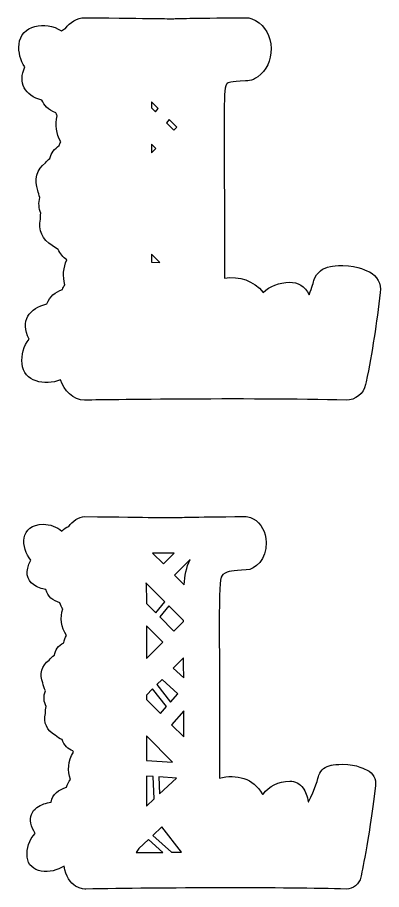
# Model space of a CAD drawing. Header units: millimetres. Extents: x -471 to 1551, y -2688 to 316.
# Drawn here: x 1425.4 to 1541.6, y -133.3 to 145.4 of the extents above; entities that cross this region are included whole.
import ezdxf

# ---------------------------------------------------------------- set-up
doc = ezdxf.new("R2010")
doc.units = ezdxf.units.MM
doc.header["$MEASUREMENT"] = 0
doc.layers.add('Layer 1', color=7, linetype='Continuous')

msp = doc.modelspace()

# ---------------------------------------------------------------- linework, layer by layer
at = {"layer": 'Layer 1', "color": 250}
for points, knots in [([(1537.6967, 64.1165), (1537.2912, 64.2639), (1534.2872, 66.1622), (1529.1822, 66.1622), (1529.1822, 66.1622), (1527.3576, 66.1622), (1525.957, 65.9226), (1525.2935, 65.812), (1525.2935, 65.812), (1525.2935, 65.812), (1525.2567, 65.812), (1525.2567, 65.812), (1525.2567, 65.812), (1522.8977, 65.5172), (1520.852, 63.8769), (1520.0595, 61.6469), (1520.0595, 61.6469), (1519.8015, 60.9098), (1519.4697, 59.3064), (1518.493, 56.8184), (1518.493, 56.8184), (1517.1107, 59.6197), (1514.7333, 60.8728), (1512.2269, 60.8176), (1512.2269, 60.8176), (1508.8727, 60.7255), (1505.9424, 59.5644), (1503.7862, 57.5371), (1503.7862, 57.5371), (1500.7822, 61.3889), (1496.1747, 62.8264), (1491.4199, 62.1445), (1491.4199, 62.1445), (1491.5121, 115.2955), (1490.9039, 121.3036), (1492.0466, 124.1417), (1492.0466, 124.1417), (1492.8575, 124.6577), (1493.1523, 124.9158), (1498.1468, 125.1184), (1498.1468, 125.1184), (1498.2758, 125.1369), (1500.2108, 125.0263), (1502.0539, 126.4454), (1502.0539, 126.4454), (1504.8736, 128.4726), (1506.3848, 131.6978), (1506.3111, 135.5127), (1506.3111, 135.5127), (1506.2374, 139.5304), (1504.4682, 142.7187), (1501.372, 144.4511), (1501.372, 144.4511), (1499.7318, 145.4279), (1498.2574, 145.3357), (1498.0547, 145.3542), (1498.0547, 145.3542), (1459.7395, 145.0593), (1492.7469, 144.8013), (1446.8388, 145.3542), (1446.8388, 145.3542), (1444.3693, 145.3542), (1442.0656, 143.7692), (1440.6833, 141.9262), (1440.6833, 141.9262), (1440.2226, 141.7235), (1439.7987, 141.4655), (1439.4117, 141.1706), (1439.4117, 141.1706), (1434.2145, 144.4326), (1426.4372, 142.9952), (1425.8659, 136.8765), (1425.8659, 136.8765), (1425.6263, 134.3148), (1426.3082, 131.7163), (1427.7458, 129.6152), (1427.7458, 129.6152), (1425.3684, 124.584), (1427.7089, 120.4189), (1433.1641, 119.0366), (1433.1641, 119.0366), (1433.7723, 117.4149), (1435.044, 115.9773), (1437.6057, 114.9084), (1437.6057, 114.9084), (1437.7163, 114.6504), (1437.8821, 114.3186), (1438.0665, 113.9869), (1438.0665, 113.9869), (1437.3477, 111.1672), (1437.7347, 108.2184), (1439.1722, 105.6936), (1439.1722, 105.6936), (1438.9879, 105.3066), (1438.8405, 104.8826), (1438.7115, 104.4588), (1438.7115, 104.4588), (1437.2187, 103.5005), (1436.1313, 102.0629), (1435.6706, 100.3859), (1435.6706, 100.3859), (1435.1546, 99.9804), (1434.6938, 99.5197), (1434.3068, 99.0036), (1434.3068, 99.0036), (1431.5977, 96.9579), (1430.5656, 93.3826), (1431.911, 90.1759), (1431.911, 90.1759), (1432.0031, 89.4018), (1432.2243, 88.6462), (1432.556, 87.9275), (1432.556, 87.9275), (1432.04, 86.2688), (1432.1505, 84.4443), (1432.8508, 82.8594), (1432.8508, 82.8594), (1432.7034, 82.2327), (1432.6481, 81.5877), (1432.685, 80.9427), (1432.685, 80.9427), (1431.8925, 77.6806), (1433.3853, 74.1974), (1436.4815, 72.5941), (1436.4815, 72.5941), (1437.0528, 72.0596), (1437.6794, 71.6173), (1438.3613, 71.304), (1438.3613, 71.304), (1438.9326, 69.9217), (1439.8909, 68.7791), (1441.1258, 68.0051), (1441.1258, 68.0051), (1439.9832, 65.4987), (1439.762, 62.6789), (1440.4992, 60.0067), (1440.4992, 60.0067), (1440.2412, 59.5644), (1439.9279, 58.9931), (1439.7435, 58.5139), (1439.7435, 58.5139), (1437.4398, 57.6293), (1435.5416, 56.2287), (1434.786, 53.8881), (1434.786, 53.8881), (1429.1096, 52.6349), (1426.1425, 48.3777), (1429.0544, 42.6645), (1429.0544, 42.6645), (1427.3957, 40.3976), (1426.5848, 37.5779), (1426.8429, 34.7766), (1426.8429, 34.7766), (1427.3589, 29.0634), (1434.1041, 27.5338), (1439.1354, 29.6532), (1439.1354, 29.6532), (1440.1675, 26.2252), (1443.2452, 23.1291), (1446.7653, 23.1291), (1446.7653, 23.1291), (1446.7837, 23.1291), (1500.0637, 23.9952), (1530.2514, 23.1106), (1530.2514, 23.1106), (1533.2554, 23.1106), (1535.8724, 25.2485), (1536.4806, 28.1787), (1536.4806, 28.1787), (1536.4806, 28.1787), (1536.6464, 28.9343), (1536.6464, 28.9343), (1536.6464, 28.9343), (1538.6553, 38.573), (1540.0374, 47.7325), (1541.1801, 57.574), (1541.1801, 57.574), (1541.5854, 60.2831), (1540.1663, 62.9185), (1537.6967, 64.1165)], [0, 0, 0, 0, 0.02173913, 0.02173913, 0.02173913, 0.02173913, 0.04347826, 0.04347826, 0.04347826, 0.04347826, 0.06521739, 0.06521739, 0.06521739, 0.06521739, 0.08695652, 0.08695652, 0.08695652, 0.08695652, 0.10869565, 0.10869565, 0.10869565, 0.10869565, 0.13043478, 0.13043478, 0.13043478, 0.13043478, 0.15217391, 0.15217391, 0.15217391, 0.15217391, 0.17391304, 0.17391304, 0.17391304, 0.17391304, 0.19565217, 0.19565217, 0.19565217, 0.19565217, 0.2173913, 0.2173913, 0.2173913, 0.2173913, 0.23913043, 0.23913043, 0.23913043, 0.23913043, 0.26086957, 0.26086957, 0.26086957, 0.26086957, 0.2826087, 0.2826087, 0.2826087, 0.2826087, 0.30434783, 0.30434783, 0.30434783, 0.30434783, 0.32608696, 0.32608696, 0.32608696, 0.32608696, 0.34782609, 0.34782609, 0.34782609, 0.34782609, 0.36956522, 0.36956522, 0.36956522, 0.36956522, 0.39130435, 0.39130435, 0.39130435, 0.39130435, 0.41304348, 0.41304348, 0.41304348, 0.41304348, 0.43478261, 0.43478261, 0.43478261, 0.43478261, 0.45652174, 0.45652174, 0.45652174, 0.45652174, 0.47826087, 0.47826087, 0.47826087, 0.47826087, 0.5, 0.5, 0.5, 0.5, 0.52173913, 0.52173913, 0.52173913, 0.52173913, 0.54347826, 0.54347826, 0.54347826, 0.54347826, 0.56521739, 0.56521739, 0.56521739, 0.56521739, 0.58695652, 0.58695652, 0.58695652, 0.58695652, 0.60869565, 0.60869565, 0.60869565, 0.60869565, 0.63043478, 0.63043478, 0.63043478, 0.63043478, 0.65217391, 0.65217391, 0.65217391, 0.65217391, 0.67391304, 0.67391304, 0.67391304, 0.67391304, 0.69565217, 0.69565217, 0.69565217, 0.69565217, 0.7173913, 0.7173913, 0.7173913, 0.7173913, 0.73913043, 0.73913043, 0.73913043, 0.73913043, 0.76086957, 0.76086957, 0.76086957, 0.76086957, 0.7826087, 0.7826087, 0.7826087, 0.7826087, 0.80434783, 0.80434783, 0.80434783, 0.80434783, 0.82608696, 0.82608696, 0.82608696, 0.82608696, 0.84782609, 0.84782609, 0.84782609, 0.84782609, 0.86956522, 0.86956522, 0.86956522, 0.86956522, 0.89130435, 0.89130435, 0.89130435, 0.89130435, 0.91304348, 0.91304348, 0.91304348, 0.91304348, 0.93478261, 0.93478261, 0.93478261, 0.93478261, 0.95652174, 0.95652174, 0.95652174, 0.95652174, 1, 1, 1, 1]), ([(1468.125, 118.4837), (1468.125, 118.4837), (1470.2628, 116.3459), (1470.2628, 116.3459), (1470.2628, 116.3459), (1470.2628, 116.3459), (1469.3967, 115.2954), (1469.3967, 115.2954), (1469.3967, 115.2954), (1469.3967, 115.2954), (1468.1619, 116.5302), (1468.1619, 116.5302), (1468.1619, 116.5302), (1468.1618, 117.2489), (1468.1434, 117.894), (1468.125, 118.4837)], [0, 0, 0, 0, 0.2, 0.2, 0.2, 0.2, 0.4, 0.4, 0.4, 0.4, 0.6, 0.6, 0.6, 0.6, 1, 1, 1, 1]), ([(1475.3309, 109.3611), (1475.3309, 109.3611), (1472.9719, 111.7201), (1472.9719, 111.7201), (1472.9719, 111.7201), (1472.9719, 111.7201), (1473.8381, 112.7706), (1473.8381, 112.7706), (1473.8381, 112.7706), (1473.8381, 112.7706), (1476.2892, 110.3194), (1476.2892, 110.3194), (1476.2892, 110.3194), (1476.2892, 110.3194), (1475.3309, 109.3611), (1475.3309, 109.3611)], [0, 0, 0, 0, 0.2, 0.2, 0.2, 0.2, 0.4, 0.4, 0.4, 0.4, 0.6, 0.6, 0.6, 0.6, 1, 1, 1, 1]), ([(1468.1618, 104.9196), (1468.1618, 104.9196), (1469.5256, 103.5558), (1469.5256, 103.5558), (1469.5256, 103.5558), (1469.5256, 103.5558), (1468.1433, 102.1736), (1468.1433, 102.1736), (1468.1433, 102.1736), (1468.1618, 102.192), (1468.1618, 104.1086), (1468.1618, 104.9196)], [0, 0, 0, 0, 0.25, 0.25, 0.25, 0.25, 0.5, 0.5, 0.5, 0.5, 1, 1, 1, 1]), ([(1470.7973, 67.102), (1470.7973, 67.102), (1468.125, 67.2679), (1468.125, 67.2679), (1468.125, 67.2679), (1468.125, 68.1157), (1468.125, 68.945), (1468.125, 69.7743), (1468.125, 69.7743), (1468.125, 69.7743), (1470.7973, 67.102), (1470.7973, 67.102)], [0, 0, 0, 0, 0.25, 0.25, 0.25, 0.25, 0.5, 0.5, 0.5, 0.5, 1, 1, 1, 1]), ([(1536.9964, -95.0911), (1536.6094, -94.9436), (1533.8817, -93.2112), (1529.1822, -93.2112), (1529.1822, -93.2112), (1527.4867, -93.2112), (1526.1782, -93.4324), (1525.5701, -93.543), (1525.5701, -93.543), (1525.5701, -93.543), (1525.4964, -93.5614), (1525.4964, -93.5614), (1525.4964, -93.5614), (1523.7087, -93.7826), (1522.179, -94.999), (1521.5709, -96.6945), (1521.5709, -96.6945), (1521.2944, -97.4869), (1520.4836, -101.2282), (1518.272, -105.2274), (1518.272, -105.2274), (1518.2352, -105.2274), (1518.1983, -105.2089), (1518.1614, -105.2089), (1518.1614, -105.2089), (1517.9402, -103.5502), (1517.2399, -101.8179), (1516.5765, -100.8226), (1516.5765, -100.8226), (1515.5997, -99.3667), (1513.9779, -98.5558), (1512.2824, -98.6111), (1512.2824, -98.6111), (1508.6149, -98.7217), (1505.6293, -100.1776), (1503.7495, -102.7762), (1503.7495, -102.7762), (1503.6573, -102.7393), (1503.5652, -102.7209), (1503.473, -102.7025), (1503.473, -102.7025), (1500.727, -97.7818), (1495.2718, -96.1968), (1489.8535, -97.6528), (1489.8535, -97.6528), (1489.9642, -43.5251), (1489.2454, -33.7205), (1490.9593, -32.541), (1490.9593, -32.541), (1492.8944, -31.2141), (1493.7606, -31.4721), (1498.4049, -31.1404), (1498.4049, -31.1404), (1501.2431, -31.0298), (1504.8737, -27.7309), (1504.7631, -22.3863), (1504.7631, -22.3863), (1504.6894, -18.94), (1503.215, -16.2308), (1500.6164, -14.7749), (1500.6164, -14.7749), (1499.3817, -14.0193), (1498.1284, -14.093), (1498.11, -14.0746), (1498.11, -14.0746), (1460.4952, -14.351), (1492.3232, -14.6091), (1446.8757, -14.0746), (1446.8757, -14.0746), (1444.8485, -14.0746), (1442.8581, -15.5674), (1441.7523, -17.2076), (1441.7523, -17.2076), (1440.8862, -17.5209), (1440.2596, -18.0001), (1439.5592, -18.682), (1439.5592, -18.682), (1437.8821, -17.3182), (1435.7811, -16.5441), (1433.6065, -16.5441), (1433.6065, -16.5441), (1425.9766, -16.5441), (1426.3637, -24.1556), (1429.681, -28.0442), (1429.681, -28.0442), (1427.58, -31.5458), (1428.4094, -34.3472), (1430.4919, -35.8031), (1430.4919, -35.8031), (1431.6899, -36.6324), (1433.0537, -37.1853), (1434.4727, -37.4065), (1434.4727, -37.4065), (1434.915, -39.6549), (1436.7396, -40.945), (1438.8958, -41.6637), (1438.8958, -41.6637), (1439.0801, -42.3088), (1439.4856, -43.046), (1439.8358, -43.5988), (1439.8358, -43.5988), (1438.9143, -46.2895), (1439.2828, -49.4779), (1441.0705, -52.0764), (1441.0705, -52.0764), (1440.6098, -52.7767), (1440.2965, -53.5692), (1440.1675, -54.3801), (1440.1675, -54.3801), (1438.3798, -55.3201), (1437.4215, -56.7575), (1437.145, -58.3794), (1437.145, -58.3794), (1436.5184, -58.7848), (1435.9471, -59.3009), (1435.4863, -59.9459), (1435.4863, -59.9459), (1433.1457, -61.5677), (1432.298, -64.5902), (1433.4959, -67.2072), (1433.4959, -67.2072), (1433.5696, -68.1103), (1433.8461, -68.9764), (1434.3068, -69.7505), (1434.3068, -69.7505), (1433.5697, -71.5382), (1433.7355, -73.3258), (1434.5648, -74.7634), (1434.5648, -74.7634), (1434.3437, -75.4822), (1434.2331, -76.2378), (1434.3068, -77.0118), (1434.3068, -77.0118), (1433.5512, -79.7025), (1434.7676, -82.6328), (1437.4398, -83.8861), (1437.4398, -83.8861), (1438.0665, -84.5311), (1438.8221, -85.0103), (1439.6514, -85.3051), (1439.6514, -85.3051), (1440.2043, -87.1481), (1441.4759, -88.4013), (1443.0609, -88.9726), (1443.0609, -88.9726), (1443.1162, -89.0832), (1443.1715, -89.2122), (1443.2083, -89.3228), (1443.2083, -89.3228), (1441.4759, -92.1056), (1441.2916, -95.4967), (1442.2684, -98.04), (1442.2684, -98.04), (1441.7708, -98.7588), (1441.2548, -99.6987), (1441.052, -100.5464), (1441.052, -100.5464), (1438.6009, -101.2836), (1436.4446, -102.7579), (1436.1498, -105.3197), (1436.1498, -105.3197), (1434.5095, -105.5223), (1432.9614, -106.1121), (1431.5792, -107.0704), (1431.5792, -107.0704), (1429.9758, -108.1762), (1429.2202, -110.1298), (1429.6441, -112.028), (1429.6441, -112.028), (1429.9021, -113.2075), (1430.3813, -114.3132), (1431.0079, -115.3085), (1431.0079, -115.3085), (1429.1465, -117.3726), (1428.2066, -120.1002), (1428.4646, -122.9015), (1428.4646, -122.9015), (1428.9253, -128.0249), (1436.0207, -128.6515), (1440.3148, -125.758), (1440.3148, -125.758), (1440.6649, -129.2043), (1442.4158, -131.121), (1443.927, -132.1347), (1443.927, -132.1347), (1445.4197, -133.2589), (1447.0968, -133.0746), (1447.189, -133.093), (1447.189, -133.093), (1470.7789, -132.6875), (1511.8216, -132.4848), (1530.288, -133.1114), (1530.288, -133.1114), (1532.5364, -133.1114), (1534.5084, -131.508), (1534.9691, -129.315), (1534.9691, -129.315), (1535.2824, -127.5826), (1537.365, -119.1787), (1539.6502, -100.0488), (1539.6502, -100.0488), (1539.9082, -97.9661), (1538.8578, -95.9941), (1536.9964, -95.0911)], [0, 0, 0, 0, 0.01923077, 0.01923077, 0.01923077, 0.01923077, 0.03846154, 0.03846154, 0.03846154, 0.03846154, 0.05769231, 0.05769231, 0.05769231, 0.05769231, 0.07692308, 0.07692308, 0.07692308, 0.07692308, 0.09615385, 0.09615385, 0.09615385, 0.09615385, 0.11538462, 0.11538462, 0.11538462, 0.11538462, 0.13461538, 0.13461538, 0.13461538, 0.13461538, 0.15384615, 0.15384615, 0.15384615, 0.15384615, 0.17307692, 0.17307692, 0.17307692, 0.17307692, 0.19230769, 0.19230769, 0.19230769, 0.19230769, 0.21153846, 0.21153846, 0.21153846, 0.21153846, 0.23076923, 0.23076923, 0.23076923, 0.23076923, 0.25, 0.25, 0.25, 0.25, 0.26923077, 0.26923077, 0.26923077, 0.26923077, 0.28846154, 0.28846154, 0.28846154, 0.28846154, 0.30769231, 0.30769231, 0.30769231, 0.30769231, 0.32692308, 0.32692308, 0.32692308, 0.32692308, 0.34615385, 0.34615385, 0.34615385, 0.34615385, 0.36538462, 0.36538462, 0.36538462, 0.36538462, 0.38461538, 0.38461538, 0.38461538, 0.38461538, 0.40384615, 0.40384615, 0.40384615, 0.40384615, 0.42307692, 0.42307692, 0.42307692, 0.42307692, 0.44230769, 0.44230769, 0.44230769, 0.44230769, 0.46153846, 0.46153846, 0.46153846, 0.46153846, 0.48076923, 0.48076923, 0.48076923, 0.48076923, 0.5, 0.5, 0.5, 0.5, 0.51923077, 0.51923077, 0.51923077, 0.51923077, 0.53846154, 0.53846154, 0.53846154, 0.53846154, 0.55769231, 0.55769231, 0.55769231, 0.55769231, 0.57692308, 0.57692308, 0.57692308, 0.57692308, 0.59615385, 0.59615385, 0.59615385, 0.59615385, 0.61538462, 0.61538462, 0.61538462, 0.61538462, 0.63461538, 0.63461538, 0.63461538, 0.63461538, 0.65384615, 0.65384615, 0.65384615, 0.65384615, 0.67307692, 0.67307692, 0.67307692, 0.67307692, 0.69230769, 0.69230769, 0.69230769, 0.69230769, 0.71153846, 0.71153846, 0.71153846, 0.71153846, 0.73076923, 0.73076923, 0.73076923, 0.73076923, 0.75, 0.75, 0.75, 0.75, 0.76923077, 0.76923077, 0.76923077, 0.76923077, 0.78846154, 0.78846154, 0.78846154, 0.78846154, 0.80769231, 0.80769231, 0.80769231, 0.80769231, 0.82692308, 0.82692308, 0.82692308, 0.82692308, 0.84615385, 0.84615385, 0.84615385, 0.84615385, 0.86538462, 0.86538462, 0.86538462, 0.86538462, 0.88461538, 0.88461538, 0.88461538, 0.88461538, 0.90384615, 0.90384615, 0.90384615, 0.90384615, 0.92307692, 0.92307692, 0.92307692, 0.92307692, 0.94230769, 0.94230769, 0.94230769, 0.94230769, 0.96153846, 0.96153846, 0.96153846, 0.96153846, 1, 1, 1, 1]), ([(1475.4047, -25.7405), (1475.4047, -25.7405), (1471.9399, -29.2053), (1471.9399, -29.2053), (1471.9399, -29.2053), (1471.9399, -29.2053), (1468.4567, -25.7221), (1468.4567, -25.7221), (1468.4567, -25.7221), (1470.7051, -25.7405), (1473.1563, -25.7589), (1475.4047, -25.7405)], [0, 0, 0, 0, 0.25, 0.25, 0.25, 0.25, 0.5, 0.5, 0.5, 0.5, 1, 1, 1, 1]), ([(1478.5746, -35.8583), (1478.5746, -35.8583), (1475.4784, -32.7622), (1475.4784, -32.7622), (1475.4784, -32.7622), (1475.4784, -32.7622), (1480.4728, -27.7677), (1480.4728, -27.7677), (1480.4728, -27.7677), (1479.2749, -30.2005), (1478.7773, -33.1492), (1478.5746, -35.8583)], [0, 0, 0, 0, 0.25, 0.25, 0.25, 0.25, 0.5, 0.5, 0.5, 0.5, 1, 1, 1, 1]), ([(1472.4007, -41.2951), (1472.4007, -41.2951), (1469.5072, -44.8335), (1469.5072, -44.8335), (1469.5072, -44.8335), (1469.5072, -44.8335), (1466.5585, -41.8848), (1466.5585, -41.8848), (1466.5585, -41.8848), (1466.54, -38.8255), (1466.4848, -36.8167), (1466.3558, -35.2502), (1466.3558, -35.2502), (1466.3558, -35.2502), (1472.4007, -41.2951), (1472.4007, -41.2951)], [0, 0, 0, 0, 0.2, 0.2, 0.2, 0.2, 0.4, 0.4, 0.4, 0.4, 0.6, 0.6, 0.6, 0.6, 1, 1, 1, 1]), ([(1475.3309, -50.6573), (1475.3309, -50.6573), (1470.8341, -46.1605), (1470.8341, -46.1605), (1470.8341, -46.1605), (1470.8341, -46.1605), (1473.7276, -42.6221), (1473.7276, -42.6221), (1473.7276, -42.6221), (1473.7276, -42.6221), (1478.3719, -47.2663), (1478.3719, -47.2663), (1478.3719, -47.2663), (1478.3719, -47.3953), (1478.3719, -47.5059), (1478.3719, -47.6349), (1478.3719, -47.6349), (1478.3719, -47.6349), (1475.3309, -50.6573), (1475.3309, -50.6573)], [0, 0, 0, 0, 0.16666667, 0.16666667, 0.16666667, 0.16666667, 0.33333333, 0.33333333, 0.33333333, 0.33333333, 0.5, 0.5, 0.5, 0.5, 0.66666667, 0.66666667, 0.66666667, 0.66666667, 1, 1, 1, 1]), ([(1466.5585, -59.4482), (1466.5769, -55.8913), (1466.5769, -51.9474), (1466.5953, -49.0171), (1466.5953, -49.0171), (1466.5953, -49.0171), (1471.7925, -54.2143), (1471.7925, -54.2143), (1471.7925, -54.2143), (1471.7925, -54.2143), (1466.5585, -59.4482), (1466.5585, -59.4482)], [0, 0, 0, 0, 0.25, 0.25, 0.25, 0.25, 0.5, 0.5, 0.5, 0.5, 1, 1, 1, 1]), ([(1475.0914, -62.526), (1475.0914, -62.526), (1478.4087, -59.2086), (1478.4087, -59.2086), (1478.4087, -59.2086), (1478.4087, -61.1806), (1478.4272, -63.3), (1478.4272, -65.6037), (1478.4272, -65.6037), (1478.4272, -65.6037), (1475.0914, -62.526), (1475.0914, -62.526)], [0, 0, 0, 0, 0.25, 0.25, 0.25, 0.25, 0.5, 0.5, 0.5, 0.5, 1, 1, 1, 1]), ([(1469.839, -67.7784), (1469.839, -67.7784), (1471.5345, -66.0828), (1471.5345, -66.0828), (1471.5345, -66.0828), (1471.5345, -66.0828), (1476.5474, -70.6902), (1476.5474, -70.6902), (1476.5474, -70.6902), (1476.5474, -70.6902), (1474.1883, -73.3626), (1474.1883, -73.3626), (1474.1883, -73.3626), (1474.1883, -73.3626), (1469.839, -67.7784), (1469.839, -67.7784)], [0, 0, 0, 0, 0.2, 0.2, 0.2, 0.2, 0.4, 0.4, 0.4, 0.4, 0.6, 0.6, 0.6, 0.6, 1, 1, 1, 1]), ([(1468.512, -69.0869), (1468.512, -69.0869), (1472.9351, -74.7816), (1472.9351, -74.7816), (1472.9351, -74.7816), (1472.9351, -74.7816), (1471, -77.0117), (1471, -77.0117), (1471, -77.0117), (1471, -77.0117), (1466.5216, -72.5332), (1466.5216, -72.5332), (1466.5216, -72.5332), (1466.5216, -72.5332), (1466.5216, -71.0957), (1466.5216, -71.0957), (1466.5216, -71.0957), (1466.5216, -71.0957), (1468.512, -69.0869), (1468.512, -69.0869)], [0, 0, 0, 0, 0.16666667, 0.16666667, 0.16666667, 0.16666667, 0.33333333, 0.33333333, 0.33333333, 0.33333333, 0.5, 0.5, 0.5, 0.5, 0.66666667, 0.66666667, 0.66666667, 0.66666667, 1, 1, 1, 1]), ([(1478.4456, -84.4572), (1478.4456, -84.4572), (1474.5569, -80.5685), (1474.5569, -80.5685), (1474.5569, -80.5685), (1474.5569, -80.5685), (1478.4272, -76.127), (1478.4272, -76.127), (1478.4272, -76.127), (1478.4456, -78.8914), (1478.4456, -81.6559), (1478.4456, -84.4572)], [0, 0, 0, 0, 0.25, 0.25, 0.25, 0.25, 0.5, 0.5, 0.5, 0.5, 1, 1, 1, 1]), ([(1466.5216, -91.9949), (1466.5216, -89.341), (1466.5216, -86.724), (1466.5216, -84.1439), (1466.5216, -84.1439), (1466.5216, -84.1439), (1474.9071, -92.5293), (1474.9071, -92.5293), (1474.9071, -92.5293), (1474.9071, -92.5293), (1466.5216, -91.9949), (1466.5216, -91.9949)], [0, 0, 0, 0, 0.25, 0.25, 0.25, 0.25, 0.5, 0.5, 0.5, 0.5, 1, 1, 1, 1]), ([(1468.9912, -104.3059), (1468.9912, -104.3059), (1466.5585, -106.5727), (1466.5585, -106.5727), (1466.5585, -106.5727), (1466.54, -103.3107), (1466.54, -100.1408), (1466.54, -97.0078), (1466.54, -97.0078), (1466.54, -97.0078), (1468.6594, -97.1368), (1468.6594, -97.1368), (1468.6594, -97.1368), (1468.6594, -97.1368), (1468.9912, -104.3059), (1468.9912, -104.3059)], [0, 0, 0, 0, 0.2, 0.2, 0.2, 0.2, 0.4, 0.4, 0.4, 0.4, 0.6, 0.6, 0.6, 0.6, 1, 1, 1, 1]), ([(1476.105, -97.6343), (1476.105, -97.6343), (1470.742, -102.6472), (1470.742, -102.6472), (1470.742, -102.6472), (1470.742, -102.6472), (1470.484, -97.2658), (1470.484, -97.2658), (1470.484, -97.2658), (1470.484, -97.2658), (1476.105, -97.6343), (1476.105, -97.6343)], [0, 0, 0, 0, 0.25, 0.25, 0.25, 0.25, 0.5, 0.5, 0.5, 0.5, 1, 1, 1, 1]), ([(1474.5201, -121.3348), (1474.5201, -121.3348), (1468.5304, -115.9902), (1468.5304, -115.9902), (1468.5304, -115.9902), (1468.5304, -115.9902), (1471.4607, -113.2442), (1471.4607, -113.2442), (1471.4607, -113.2442), (1471.4607, -113.2442), (1477.7821, -121.3348), (1477.7821, -121.3348), (1477.7821, -121.3348), (1476.6948, -121.3348), (1475.6074, -121.3348), (1474.5201, -121.3348)], [0, 0, 0, 0, 0.2, 0.2, 0.2, 0.2, 0.4, 0.4, 0.4, 0.4, 0.6, 0.6, 0.6, 0.6, 1, 1, 1, 1]), ([(1463.2595, -121.4454), (1463.5913, -121.0215), (1463.8862, -120.5792), (1464.1626, -120.1), (1464.1626, -120.1), (1464.1626, -120.1), (1467.2035, -117.2618), (1467.2035, -117.2618), (1467.2035, -117.2618), (1467.2035, -117.2618), (1471.7924, -121.3716), (1471.7924, -121.3716), (1471.7924, -121.3716), (1468.9543, -121.3901), (1466.0977, -121.4085), (1463.2595, -121.4454)], [0, 0, 0, 0, 0.2, 0.2, 0.2, 0.2, 0.4, 0.4, 0.4, 0.4, 0.6, 0.6, 0.6, 0.6, 1, 1, 1, 1])]:
    msp.add_open_spline(points, degree=3, knots=knots, dxfattribs=at)

doc.saveas('drawing.dxf')
